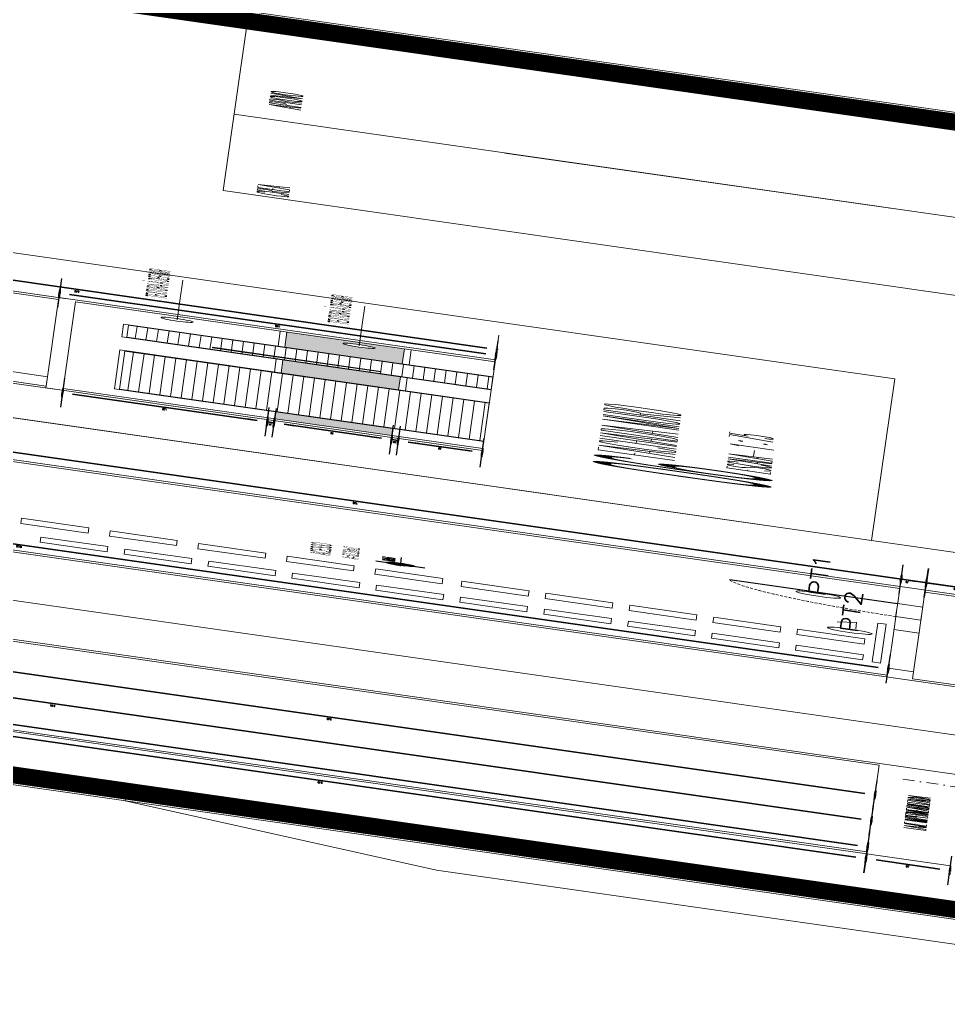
# Model space of a CAD drawing. Header units: millimetres. Extents: x -361192058 to 101130107379, y -14071650034 to 19218552450.
# Drawn here: x -134581.4 to -134256, y 41365.3 to 41706.9 of the extents above; entities that cross this region are included whole.
import ezdxf
from ezdxf.enums import TextEntityAlignment as Align

# ---------------------------------------------------------------- set-up
doc = ezdxf.new("R2010")
doc.units = ezdxf.units.MM
doc.header["$LTSCALE"] = 0.5
doc.linetypes.add('DASHDOT', pattern=[1, 0.5, -0.25, 0, -0.25])
doc.linetypes.add('HIDDEN2', pattern=[0.1875, 0.125, -0.0625])
for name, color, linetype in [('02', 2, 'Continuous'), ('08', 8, 'Continuous'), ('14-04-Texto-04', 3, 'Continuous'), ('ARCO', 7, 'HIDDEN2'), ('CERC02', 3, 'Continuous'), ('COTAS', 7, 'Continuous'), ('DIVERSOS', 4, 'Continuous'), ('ESQUADRIAS', 3, 'Continuous'), ('LINHAS PROJEÇÃO', 1, 'DASHDOT'), ('parede', 2, 'Continuous'), ('PISO', 8, 'Continuous'), ('TEXTO2', 3, 'Continuous'), ('TUBULAÇÃO_ESGOTO', 6, 'Continuous'), ('TXT_0', 7, 'Continuous')]:
    doc.layers.add(name, color=color, linetype=linetype)
for name, color, linetype, lineweight in [('E-lay-9', 9, 'Continuous', 9), ('E-TXT-G', 3, 'Continuous', 30), ('E-TXT-W', 7, 'Continuous', 15), ('E-TXT-Y', 2, 'Continuous', 40)]:
    doc.layers.add(name, color=color, linetype=linetype, lineweight=lineweight)
doc.styles.add('ADITIVOCAD', font='ROMANS.shx')
doc.styles.add('REG140', font='romans.shx', dxfattribs={"width": 0.8, "height": 0.35})
doc.styles.add('REG80', font='romans.shx', dxfattribs={"width": 0.8, "height": 0.1})
doc.styles.add('ROMANS', font='romans', dxfattribs={"height": 0.1})
doc.styles.add('SANSSERIF', font='sas_____.pfb', dxfattribs={"height": 1})
doc.styles.add('SANSSERIF2', font='sanssb__.ttf', dxfattribs={"width": 0.8})
doc.styles.get("Standard").update_dxf_attribs({"font": 'txt.shx', "height": 0.12})
doc.dimstyles.new('ESCALA50', dxfattribs={"dimtxt": 0.1, "dimasz": 0.06, "dimexe": 0.18, "dimexo": 0.06, "dimgap": 0.1, "dimtad": 1, "dimzin": 4, "dimdsep": 46, "dimtxsty": 'Standard', "dimblk1": 'BOLA', "dimblk2": 'BOLA', "dimsah": 1, "dimcen": -0.06, "dimse1": 1, "dimse2": 1, "dimclrd": 7, "dimclrt": 3, "dimadec": 0, "dimazin": 0, "dimtfac": 1, "dimtix": 1, "dimtmove": 0, "dimatfit": 3, "dimldrblk": 'BOLA', "dimfxl": 0, "dimtolj": 1, "dimtzin": 4, "dimarcsym": 0})

# ---------------------------------------------------------------- blocks, each defined once
blk = doc.blocks.new('BOLA')
for p, q in [((0, -1.435), (0, 1.435)), ((-1.435, 0), (1.435, 0))]:
    blk.add_line(p, q)
blk.add_circle((0, 0), 0.452)
blk = doc.blocks.new('*D892')
at = {"layer": 'Defpoints', "color": 0, "transparency": 16777216}
for p in [(4198.9358, 2421.7947), (4198.9358, 2419.1947), (4199.2523, 2419.1947)]:
    blk.add_point(p, dxfattribs=at)
at = {"layer": 'DIVERSOS', "color": 7, "lineweight": -2, "transparency": 16777216}
blk.add_line((4199.2523, 2421.7347), (4199.2523, 2419.2547), dxfattribs=at)
at = {"layer": 'DIVERSOS', "color": 7, "lineweight": -2, "transparency": 16777216, "xscale": 0.06, "yscale": 0.06, "zscale": 0.06}
for p, rotation in [((4199.2523, 2421.7947), 90), ((4199.2523, 2419.1947), 270)]:
    blk.add_blockref('BOLA', p, dxfattribs=dict(at, rotation=rotation))
at = {"layer": 'DIVERSOS', "color": 3, "lineweight": 18, "transparency": 16777216, "insert": (4199.0923, 2420.4947), "char_height": 0.12, "attachment_point": 5, "rotation": 90}
blk.add_mtext('\\A1;2.60', dxfattribs=at)
blk = doc.blocks.new('*D893')
at = {"layer": 'Defpoints', "color": 0, "transparency": 16777216}
for p in [(4198.9358, 2424.1947), (4199.7133, 2424.1947), (4198.9358, 2419.1947)]:
    blk.add_point(p, dxfattribs=at)
at = {"layer": 'E-lay-9', "color": 7, "lineweight": -2, "transparency": 16777216}
blk.add_line((4199.7133, 2419.2547), (4199.7133, 2424.1347), dxfattribs=at)
at = {"layer": 'E-lay-9', "color": 7, "lineweight": -2, "transparency": 16777216, "xscale": 0.06, "yscale": 0.06, "zscale": 0.06}
for p, rotation in [((4199.7133, 2424.1947), 90), ((4199.7133, 2419.1947), 270)]:
    blk.add_blockref('BOLA', p, dxfattribs=dict(at, rotation=rotation))
at = {"layer": 'E-lay-9', "color": 3, "lineweight": 18, "transparency": 16777216, "insert": (4199.5533, 2421.6947), "char_height": 0.12, "attachment_point": 5, "rotation": 90}
blk.add_mtext('\\A1;5.00', dxfattribs=at)
blk = doc.blocks.new('*D916')
at = {"layer": 'Defpoints', "color": 0, "transparency": 16777216}
for p in [(4165.6324, 2416.6151), (4165.1273, 2416.1151), (4165.6324, 2416.1151)]:
    blk.add_point(p, dxfattribs=at)
at = {"layer": 'DIVERSOS', "color": 7, "lineweight": -2, "transparency": 16777216}
blk.add_line((4165.1273, 2416.5551), (4165.1273, 2416.1751), dxfattribs=at)
at = {"layer": 'DIVERSOS', "color": 7, "lineweight": -2, "transparency": 16777216, "xscale": 0.06, "yscale": 0.06, "zscale": 0.06}
for p, rotation in [((4165.1273, 2416.6151), 90), ((4165.1273, 2416.1151), 270)]:
    blk.add_blockref('BOLA', p, dxfattribs=dict(at, rotation=rotation))
at = {"layer": 'DIVERSOS', "color": 3, "lineweight": 18, "transparency": 16777216, "insert": (4164.9673, 2416.3651), "char_height": 0.12, "attachment_point": 5, "rotation": 90}
blk.add_mtext('\\A1;.50', dxfattribs=at)
blk = doc.blocks.new('*D917')
at = {"layer": 'Defpoints', "color": 0, "transparency": 16777216}
for p in [(4165.1273, 2423.1151), (4168.9824, 2423.1151), (4168.9824, 2416.6151)]:
    blk.add_point(p, dxfattribs=at)
at = {"layer": 'DIVERSOS', "color": 7, "lineweight": -2, "transparency": 16777216}
blk.add_line((4165.1273, 2416.6751), (4165.1273, 2423.0551), dxfattribs=at)
at = {"layer": 'DIVERSOS', "color": 7, "lineweight": -2, "transparency": 16777216, "xscale": 0.06, "yscale": 0.06, "zscale": 0.06}
for p, rotation in [((4165.1273, 2423.1151), 90), ((4165.1273, 2416.6151), 270)]:
    blk.add_blockref('BOLA', p, dxfattribs=dict(at, rotation=rotation))
at = {"layer": 'DIVERSOS', "color": 3, "lineweight": 18, "transparency": 16777216, "insert": (4164.9673, 2419.8651), "char_height": 0.12, "attachment_point": 5, "rotation": 90}
blk.add_mtext('\\A1;6.50', dxfattribs=at)
blk = doc.blocks.new('*D899')
at = {"layer": 'Defpoints', "color": 0, "transparency": 16777216}
for p in [(4170.0309, 2423.1151), (4172.3324, 2423.1151), (4172.3324, 2416.6151)]:
    blk.add_point(p, dxfattribs=at)
at = {"layer": 'DIVERSOS', "color": 7, "lineweight": -2, "transparency": 16777216}
blk.add_line((4170.0309, 2416.6751), (4170.0309, 2423.0551), dxfattribs=at)
at = {"layer": 'DIVERSOS', "color": 7, "lineweight": -2, "transparency": 16777216, "xscale": 0.06, "yscale": 0.06, "zscale": 0.06}
for p, rotation in [((4170.0309, 2423.1151), 90), ((4170.0309, 2416.6151), 270)]:
    blk.add_blockref('BOLA', p, dxfattribs=dict(at, rotation=rotation))
at = {"layer": 'DIVERSOS', "color": 3, "lineweight": 18, "transparency": 16777216, "insert": (4169.8709, 2419.8651), "char_height": 0.12, "attachment_point": 5, "rotation": 90}
blk.add_mtext('\\A1;6.50', dxfattribs=at)
blk = doc.blocks.new('*D900')
at = {"layer": 'Defpoints', "color": 0, "transparency": 16777216}
for p in [(4168.0532, 2426.3651), (4168.0532, 2416.6151), (4168.0532, 2416.6151)]:
    blk.add_point(p, dxfattribs=at)
at = {"layer": 'DIVERSOS', "color": 7, "lineweight": -2, "transparency": 16777216}
blk.add_line((4168.0532, 2426.3051), (4168.0532, 2416.6751), dxfattribs=at)
at = {"layer": 'DIVERSOS', "color": 7, "lineweight": -2, "transparency": 16777216, "xscale": 0.06, "yscale": 0.06, "zscale": 0.06}
for p, rotation in [((4168.0532, 2426.3651), 90), ((4168.0532, 2416.6151), 270)]:
    blk.add_blockref('BOLA', p, dxfattribs=dict(at, rotation=rotation))
at = {"layer": 'DIVERSOS', "color": 3, "lineweight": 18, "transparency": 16777216, "insert": (4167.8932, 2421.4901), "char_height": 0.12, "attachment_point": 5, "rotation": 90}
blk.add_mtext('\\A1;9.75', dxfattribs=at)
blk = doc.blocks.new('*D901')
at = {"layer": 'Defpoints', "color": 0, "transparency": 16777216}
for p in [(4166.6824, 2432.7651), (4165.6324, 2416.6151), (4166.0284, 2416.6151)]:
    blk.add_point(p, dxfattribs=at)
at = {"layer": 'DIVERSOS', "color": 7, "lineweight": -2, "transparency": 16777216}
blk.add_line((4166.0284, 2432.7051), (4166.0284, 2416.6751), dxfattribs=at)
at = {"layer": 'DIVERSOS', "color": 7, "lineweight": -2, "transparency": 16777216, "xscale": 0.06, "yscale": 0.06, "zscale": 0.06}
for p, rotation in [((4166.0284, 2432.7651), 90), ((4166.0284, 2416.6151), 270)]:
    blk.add_blockref('BOLA', p, dxfattribs=dict(at, rotation=rotation))
at = {"layer": 'DIVERSOS', "color": 3, "lineweight": 18, "transparency": 16777216, "insert": (4165.8684, 2424.6901), "char_height": 0.12, "attachment_point": 5, "rotation": 90}
blk.add_mtext('\\A1;16.15', dxfattribs=at)
blk = doc.blocks.new('*D921')
at = {"layer": 'Defpoints', "color": 0, "transparency": 16777216}
for p in [(4191.7358, 2419.6947), (4192.0586, 2419.6947), (4192.0586, 2419.1947)]:
    blk.add_point(p, dxfattribs=at)
at = {"layer": 'DIVERSOS', "color": 7, "lineweight": -2, "transparency": 16777216}
blk.add_line((4191.7358, 2419.2547), (4191.7358, 2419.6347), dxfattribs=at)
at = {"layer": 'DIVERSOS', "color": 7, "lineweight": -2, "transparency": 16777216, "xscale": 0.06, "yscale": 0.06, "zscale": 0.06}
for p, rotation in [((4191.7358, 2419.6947), 90), ((4191.7358, 2419.1947), 270)]:
    blk.add_blockref('BOLA', p, dxfattribs=dict(at, rotation=rotation))
at = {"layer": 'DIVERSOS', "color": 3, "lineweight": 18, "transparency": 16777216, "insert": (4191.5758, 2419.4447), "char_height": 0.12, "attachment_point": 5, "rotation": 90}
blk.add_mtext('\\A1;.50', dxfattribs=at)
blk = doc.blocks.new('*D922')
at = {"layer": 'Defpoints', "color": 0, "transparency": 16777216}
for p in [(4191.7358, 2419.7347), (4192.0586, 2419.7347), (4192.0586, 2419.6947)]:
    blk.add_point(p, dxfattribs=at)
at = {"layer": 'DIVERSOS', "color": 7, "lineweight": -2, "transparency": 16777216}
for p, q in [((4191.7358, 2419.7947), (4191.7358, 2419.8547)), ((4191.7358, 2419.6947), (4191.7358, 2419.7347)), ((4191.7358, 2419.6347), (4191.7358, 2419.5747))]:
    blk.add_line(p, q, dxfattribs=at)
at = {"layer": 'DIVERSOS', "color": 7, "lineweight": -2, "transparency": 16777216, "xscale": 0.06, "yscale": 0.06, "zscale": 0.06}
for p, rotation in [((4191.7358, 2419.7347), 270), ((4191.7358, 2419.6947), 90)]:
    blk.add_blockref('BOLA', p, dxfattribs=dict(at, rotation=rotation))
at = {"layer": 'DIVERSOS', "color": 3, "lineweight": 18, "transparency": 16777216, "insert": (4191.5758, 2419.7147), "char_height": 0.12, "attachment_point": 5, "rotation": 90}
blk.add_mtext('\\A1;.04', dxfattribs=at)
blk = doc.blocks.new('*D923')
at = {"layer": 'Defpoints', "color": 0, "transparency": 16777216}
for p in [(4191.7358, 2420.4347), (4192.0586, 2420.4347), (4192.0586, 2419.7347)]:
    blk.add_point(p, dxfattribs=at)
at = {"layer": 'DIVERSOS', "color": 7, "lineweight": -2, "transparency": 16777216}
blk.add_line((4191.7358, 2419.7947), (4191.7358, 2420.3747), dxfattribs=at)
at = {"layer": 'DIVERSOS', "color": 7, "lineweight": -2, "transparency": 16777216, "xscale": 0.06, "yscale": 0.06, "zscale": 0.06}
for p, rotation in [((4191.7358, 2420.4347), 90), ((4191.7358, 2419.7347), 270)]:
    blk.add_blockref('BOLA', p, dxfattribs=dict(at, rotation=rotation))
at = {"layer": 'DIVERSOS', "color": 3, "lineweight": 18, "transparency": 16777216, "insert": (4191.5758, 2420.0847), "char_height": 0.12, "attachment_point": 5, "rotation": 90}
blk.add_mtext('\\A1;.70', dxfattribs=at)
blk = doc.blocks.new('*D924')
at = {"layer": 'Defpoints', "color": 0, "transparency": 16777216}
for p in [(4192.0586, 2420.4747), (4191.7358, 2420.4347), (4192.0586, 2420.4347)]:
    blk.add_point(p, dxfattribs=at)
at = {"layer": 'DIVERSOS', "color": 7, "lineweight": -2, "transparency": 16777216}
for p, q in [((4191.7358, 2420.5347), (4191.7358, 2420.5947)), ((4191.7358, 2420.4747), (4191.7358, 2420.4347)), ((4191.7358, 2420.3747), (4191.7358, 2420.3147))]:
    blk.add_line(p, q, dxfattribs=at)
at = {"layer": 'DIVERSOS', "color": 7, "lineweight": -2, "transparency": 16777216, "xscale": 0.06, "yscale": 0.06, "zscale": 0.06}
for p, rotation in [((4191.7358, 2420.4747), 270), ((4191.7358, 2420.4347), 90)]:
    blk.add_blockref('BOLA', p, dxfattribs=dict(at, rotation=rotation))
at = {"layer": 'DIVERSOS', "color": 3, "lineweight": 18, "transparency": 16777216, "insert": (4191.5758, 2420.4547), "char_height": 0.12, "attachment_point": 5, "rotation": 90}
blk.add_mtext('\\A1;.04', dxfattribs=at)
blk = doc.blocks.new('*D925')
at = {"layer": 'Defpoints', "color": 0, "transparency": 16777216}
for p in [(4192.0586, 2421.6947), (4191.7358, 2420.4747), (4192.0586, 2420.4747)]:
    blk.add_point(p, dxfattribs=at)
at = {"layer": 'DIVERSOS', "color": 7, "lineweight": -2, "transparency": 16777216}
blk.add_line((4191.7358, 2421.6347), (4191.7358, 2420.5347), dxfattribs=at)
at = {"layer": 'DIVERSOS', "color": 7, "lineweight": -2, "transparency": 16777216, "xscale": 0.06, "yscale": 0.06, "zscale": 0.06}
for p, rotation in [((4191.7358, 2421.6947), 90), ((4191.7358, 2420.4747), 270)]:
    blk.add_blockref('BOLA', p, dxfattribs=dict(at, rotation=rotation))
at = {"layer": 'DIVERSOS', "color": 3, "lineweight": 18, "transparency": 16777216, "insert": (4191.5758, 2421.0847), "char_height": 0.12, "attachment_point": 5, "rotation": 90}
blk.add_mtext('\\A1;1.22', dxfattribs=at)
blk = doc.blocks.new('IND_DES')
at = {"layer": 'E-TXT-W'}
blk.add_line((0.0269, -0.2428), (0.1984, -0.2428), dxfattribs=at)
at = {"layer": 'E-TXT-G', "style": 'REG80', "width": 0.8}
for s, p in [('ESCALA', (-0.4463, -0.2864)), ('1', (0.2426, -0.2864)), (':', (0.3988, -0.2706))]:
    blk.add_text(s, height=0.1, dxfattribs=at).set_placement(p)
blk.add_attdef('ESCALA', (0.4897, -0.2812), '', height=0.1, dxfattribs=at)
at = {"layer": 'E-TXT-W', "style": 'SANSSERIF2', "width": 0.6}
blk.add_attdef('00', text='', height=0.4, dxfattribs=at).set_placement((-0.7083, -0.2881), align=Align.CENTER)
at = {"layer": 'E-TXT-Y', "style": 'REG140', "width": 0.8}
for tag, p in [('PROJETO', (-0.4563, 0.1829)), ('DESENHO', (-0.4582, -0.0658))]:
    blk.add_attdef(tag, p, '', height=0.175, dxfattribs=at)
blk = doc.blocks.new('Adc_nivelpl')
h = blk.add_hatch()
h.set_pattern_fill('_U', color=256, scale=0.005, angle=45, style=0, double=1)
h.set_pattern_definition([(45, (-5.8772514, -3.5161936), (-0.003535534, 0.003535534), []), (135, (-5.8772514, -3.5161936), (-0.003535534, -0.003535534), [])])
h.paths.add_polyline_path([(0.1954, -0.0865, 0.414214), (0.0865, -0.1954), (0.1954, -0.1954)])
h.paths.add_polyline_path([(0.1954, -0.1954), (0.1954, -0.3043, 0.414214), (0.3043, -0.1954)])
for p, q in [((0.1954, 0), (0.1954, -0.3908)), ((0.8958, -0.1954), (0, -0.1954))]:
    blk.add_line(p, q)
blk.add_circle((0.1954, -0.1954), 0.1089)
at = {"flags": 8}
blk.add_attdef('NIVEL', (0.3642, -0.1501), '', height=0.1, dxfattribs=at)
blk = doc.blocks.new('*D1428')
at = {"layer": 'Defpoints', "color": 0, "transparency": 16777216}
for p in [(4185.9588, 2423.6432), (4185.9588, 2416.1432), (4186.6764, 2416.1432)]:
    blk.add_point(p, dxfattribs=at)
at = {"layer": 'DIVERSOS', "color": 7, "lineweight": -2, "transparency": 16777216}
blk.add_line((4186.6764, 2423.5832), (4186.6764, 2416.2032), dxfattribs=at)
at = {"layer": 'DIVERSOS', "color": 7, "lineweight": -2, "transparency": 16777216, "xscale": 0.06, "yscale": 0.06, "zscale": 0.06}
for p, rotation in [((4186.6764, 2423.6432), 90), ((4186.6764, 2416.1432), 270)]:
    blk.add_blockref('BOLA', p, dxfattribs=dict(at, rotation=rotation))
at = {"layer": 'DIVERSOS', "color": 3, "lineweight": 18, "transparency": 16777216, "insert": (4186.5164, 2419.8932), "char_height": 0.12, "attachment_point": 5, "rotation": 90}
blk.add_mtext('\\A1;7.50', dxfattribs=at)
blk = doc.blocks.new('*D1449')
at = {"layer": 'Defpoints', "color": 0, "transparency": 16777216}
for p in [(4185.9588, 2416.4932), (4185.9588, 2416.1432), (4186.6764, 2416.1432)]:
    blk.add_point(p, dxfattribs=at)
at = {"layer": 'DIVERSOS', "color": 7, "lineweight": -2, "transparency": 16777216}
for p, q in [((4186.6764, 2416.5532), (4186.6764, 2416.6132)), ((4186.6764, 2416.4932), (4186.6764, 2416.1432)), ((4186.6764, 2416.0832), (4186.6764, 2416.0232))]:
    blk.add_line(p, q, dxfattribs=at)
at = {"layer": 'DIVERSOS', "color": 7, "lineweight": -2, "transparency": 16777216, "xscale": 0.06, "yscale": 0.06, "zscale": 0.06}
for p, rotation in [((4186.6764, 2416.4932), 270), ((4186.6764, 2416.1432), 90)]:
    blk.add_blockref('BOLA', p, dxfattribs=dict(at, rotation=rotation))
at = {"layer": 'DIVERSOS', "color": 3, "lineweight": 18, "transparency": 16777216, "insert": (4186.5164, 2416.3182), "char_height": 0.12, "attachment_point": 5, "rotation": 90}
blk.add_mtext('\\A1;.35', dxfattribs=at)
blk = doc.blocks.new('*D1435')
at = {"layer": 'Defpoints', "color": 0, "transparency": 16777216}
for p in [(4180.8088, 2426.9932), (4179.7425, 2416.6432), (4180.8088, 2416.6432)]:
    blk.add_point(p, dxfattribs=at)
at = {"layer": 'DIVERSOS', "color": 7, "lineweight": -2, "transparency": 16777216}
blk.add_line((4179.7425, 2426.9332), (4179.7425, 2416.7032), dxfattribs=at)
at = {"layer": 'DIVERSOS', "color": 7, "lineweight": -2, "transparency": 16777216, "xscale": 0.06, "yscale": 0.06, "zscale": 0.06}
for p, rotation in [((4179.7425, 2426.9932), 90), ((4179.7425, 2416.6432), 270)]:
    blk.add_blockref('BOLA', p, dxfattribs=dict(at, rotation=rotation))
at = {"layer": 'DIVERSOS', "color": 3, "lineweight": 18, "transparency": 16777216, "insert": (4179.5825, 2421.8182), "char_height": 0.12, "attachment_point": 5, "rotation": 90}
blk.add_mtext('\\A1;10.35', dxfattribs=at)
blk = doc.blocks.new('APROVADO QUADRA 21.2 MBVII')
at = {"layer": 'COTAS', "lineweight": 18}
h = blk.add_hatch(dxfattribs=at)
h.set_pattern_fill('AR-SAND', color=256, scale=0.0025, style=0)
h.set_pattern_definition([(37.5, (2738.34422, 1108.94755), (-0.004000078, 0.1223533093), [0, -0.09652, 0, -0.10795, 0, -0.1031875]), (7.5, (2738.34422, 1108.94755), (0.112380821, 0.179206275), [0, -0.05207, 0, -0.086995, 0, -0.0333375]), (327.5, (2738.26612, 1108.94755), (0.1977480926, 0.000359296), [0, -0.03175, 0, -0.1143, 0, -0.149225]), (317.5, (2738.26612, 1108.94755), (0.190889113, 0.055732331), [0, -0.015875, 0, -0.07493, 0, -0.085725])])
h.paths.add_polyline_path([(4192.5924, 2420.4347), (4192.0586, 2420.4347), (4192.0586, 2419.7347), (4192.5924, 2419.7347)])
h.paths.add_polyline_path([(4196.5951, 2420.4347), (4195.5924, 2420.4347), (4195.5924, 2419.7347), (4196.5951, 2419.7347)])
h.paths.add_polyline_path([(4197.5951, 2420.4347), (4197.5951, 2419.7347), (4198.7586, 2419.7347), (4198.7586, 2420.0017), (4198.5928, 2420.0017, -1), (4198.4017, 2420.0017, -1), (4198.5928, 2420.0017), (4198.7586, 2420.0017), (4198.7586, 2420.4347)])
at = {"layer": '02', "lineweight": 18}
for p, q in [((4221.9158, 2427.923), (4221.9158, 2400.3622)), ((4208.7908, 2420.925), (4208.7908, 2400.3622))]:
    blk.add_line(p, q, dxfattribs=at)
at = {"layer": '02', "color": 8, "lineweight": 18}
blk.add_line((4192.7773, 2424.1947), (4192.7773, 2421.7947), dxfattribs=at)
at = {"layer": '02', "color": 0, "lineweight": 18}
blk.add_line((4221.9158, 2420.925), (4221.9158, 2400.3622), dxfattribs=at)
at = {"layer": '02', "lineweight": 18}
for points in [[(4161.4658, 2399.6122), (4222.6658, 2399.6122), (4222.6658, 2444.1622), (4161.4658, 2444.1622)], [(4162.2158, 2443.4122), (4175.4514, 2443.4122), (4175.4514, 2409.6235), (4162.2158, 2409.6235)], [(4189.29, 2443.4403), (4175.4514, 2443.4403), (4175.4514, 2409.6235), (4189.29, 2409.6235)], [(4201.81, 2425.7872), (4189.2963, 2425.7872), (4189.2963, 2416.8479), (4201.81, 2416.8479)]]:
    blk.add_lwpolyline(points, close=True, dxfattribs=at)
at = {"layer": '02', "lineweight": 18, "const_width": 0.1}
blk.add_lwpolyline([(4162.2158, 2400.3622), (4221.9158, 2400.3622), (4221.9158, 2443.4122), (4162.2158, 2443.4122)], close=True, dxfattribs=at)
at = {"layer": '02', "lineweight": 18}
blk.add_lwpolyline([(4161.4658, 2399.6122), (4159.5908, 2399.6122), (4159.5908, 2419.1122), (4161.4658, 2420.9872), (4162.2158, 2420.9872)], dxfattribs=at)
at = {"layer": '08', "lineweight": 18}
for p, q in [((4179.7925, 2416.6432), (4182.8425, 2416.6432)), ((4182.8425, 2416.4932), (4179.7925, 2416.4932))]:
    blk.add_line(p, q, dxfattribs=at)
for points in [[(4181.7606, 2421.4283), (4181.7606, 2421.8283), (4181.3606, 2421.8283), (4181.3606, 2421.4283)], [(4180.1491, 2421.3005), (4180.1491, 2421.7005), (4180.5491, 2421.7005), (4180.5491, 2421.3005)], [(4181.7675, 2420.901), (4181.7675, 2421.301), (4181.3675, 2421.301), (4181.3675, 2420.901)], [(4180.1491, 2420.8005), (4180.1491, 2421.2005), (4180.5491, 2421.2005), (4180.5491, 2420.8005)], [(4181.7675, 2420.3737), (4181.7675, 2420.7737), (4181.3675, 2420.7737), (4181.3675, 2420.3737)], [(4180.1491, 2420.3005), (4180.1491, 2420.7005), (4180.5491, 2420.7005), (4180.5491, 2420.3005)], [(4181.7675, 2419.8464), (4181.7675, 2420.2464), (4181.3675, 2420.2464), (4181.3675, 2419.8464)], [(4180.1491, 2419.8005), (4180.1491, 2420.2005), (4180.5491, 2420.2005), (4180.5491, 2419.8005)], [(4181.7606, 2419.319), (4181.7606, 2419.719), (4181.3606, 2419.719), (4181.3606, 2419.319)], [(4180.1491, 2419.3005), (4180.1491, 2419.7005), (4180.5491, 2419.7005), (4180.5491, 2419.3005)], [(4180.1491, 2418.8005), (4180.1491, 2419.2005), (4180.5491, 2419.2005), (4180.5491, 2418.8005)], [(4181.7606, 2418.8054), (4181.7606, 2419.2054), (4181.3606, 2419.2054), (4181.3606, 2418.8054)], [(4180.1491, 2418.3005), (4180.1491, 2418.7005), (4180.5491, 2418.7005), (4180.5491, 2418.3005)], [(4181.7606, 2418.3054), (4181.7606, 2418.7054), (4181.3606, 2418.7054), (4181.3606, 2418.3054)], [(4180.1491, 2417.8005), (4180.1491, 2418.2005), (4180.5491, 2418.2005), (4180.5491, 2417.8005)], [(4181.7606, 2417.8054), (4181.7606, 2418.2054), (4181.3606, 2418.2054), (4181.3606, 2417.8054)], [(4180.1491, 2417.3005), (4180.1491, 2417.7005), (4180.5491, 2417.7005), (4180.5491, 2417.3005)], [(4181.7606, 2417.3054), (4181.7606, 2417.7054), (4181.3606, 2417.7054), (4181.3606, 2417.3054)], [(4180.1491, 2416.8005), (4180.1491, 2417.2005), (4180.5491, 2417.2005), (4180.5491, 2416.8005)], [(4181.7606, 2416.8054), (4181.7606, 2417.2054), (4181.3606, 2417.2054), (4181.3606, 2416.8054)]]:
    blk.add_lwpolyline(points, close=True, dxfattribs=at)
at = {"layer": '14-04-Texto-04', "lineweight": 18}
for p, q in [((4214.6921, 2420.925), (4214.6921, 2408.3778)), ((4214.6921, 2408.3778), (4214.6921, 2419.3125))]:
    blk.add_line(p, q, dxfattribs=at)
at = {"layer": 'ARCO', "lineweight": 18}
blk.add_arc((4184.9118, 2416.5307), 1.1222, 97.50182, 174.2431, dxfattribs=at)
at = {"layer": 'CERC02', "lineweight": 18}
blk.add_line((4208.7908, 2420.925), (4221.9158, 2420.925), dxfattribs=at)
at = {"layer": 'DIVERSOS', "lineweight": 18}
for p, q in [((4165.4824, 2416.1151), (4165.4824, 2438.7151)), ((4165.6324, 2416.6151), (4165.6324, 2438.7151)), ((4172.3324, 2423.7151), (4172.3324, 2416.6151)), ((4172.4824, 2423.7151), (4172.4824, 2416.1151)), ((4192.6224, 2421.3146), (4195.5624, 2421.3146)), ((4196.6251, 2421.3146), (4197.5651, 2421.3146)), ((4192.6224, 2421.2511), (4195.5624, 2421.2511)), ((4196.6251, 2421.2511), (4197.5651, 2421.2511)), ((4192.6224, 2421.1876), (4195.5624, 2421.1876)), ((4196.6251, 2421.1876), (4197.5651, 2421.1876)), ((4192.6224, 2421.1241), (4195.5624, 2421.1241)), ((4196.6251, 2421.1241), (4197.5651, 2421.1241)), ((4198.4972, 2421.0865), (4199.9558, 2421.0865)), ((4199.9558, 2421.0865), (4201.5569, 2421.0865)), ((4192.6224, 2421.0606), (4195.5624, 2421.0606)), ((4196.6251, 2421.0606), (4197.5651, 2421.0606)), ((4192.6224, 2420.9971), (4195.5624, 2420.9971)), ((4196.6251, 2420.9971), (4197.5651, 2420.9971)), ((4192.6224, 2420.9336), (4195.5624, 2420.9336)), ((4196.6251, 2420.9336), (4197.5651, 2420.9336)), ((4192.6224, 2420.8701), (4195.5624, 2420.8701)), ((4196.6251, 2420.8701), (4197.5651, 2420.8701)), ((4196.7571, 2420.8568), (4196.7571, 2419.8541)), ((4196.7971, 2420.8568), (4196.7571, 2420.8568)), ((4196.7971, 2419.8541), (4196.7971, 2420.8568)), ((4192.6224, 2420.8066), (4195.5624, 2420.8066)), ((4196.6251, 2420.8066), (4196.7571, 2420.8066)), ((4196.7971, 2420.8066), (4197.5651, 2420.8066)), ((4192.6224, 2420.7431), (4195.5624, 2420.7431)), ((4196.6251, 2420.7431), (4196.7571, 2420.7431)), ((4196.7971, 2420.7431), (4197.5651, 2420.7431)), ((4192.6224, 2420.6796), (4195.5624, 2420.6796)), ((4196.6251, 2420.6796), (4196.7571, 2420.6796)), ((4196.7971, 2420.6796), (4197.5651, 2420.6796)), ((4192.6224, 2420.6161), (4195.5624, 2420.6161)), ((4196.6251, 2420.6161), (4196.7571, 2420.6161)), ((4196.7971, 2420.6161), (4197.5651, 2420.6161)), ((4192.6224, 2420.5526), (4195.5624, 2420.5526)), ((4196.6251, 2420.5526), (4196.7571, 2420.5526)), ((4196.7971, 2420.5526), (4197.5651, 2420.5526)), ((4192.6224, 2420.4891), (4195.5624, 2420.4891)), ((4196.6251, 2420.4891), (4196.7571, 2420.4891)), ((4196.7971, 2420.4891), (4197.5651, 2420.4891)), ((4192.6224, 2420.4256), (4195.5624, 2420.4256)), ((4196.6251, 2420.4256), (4196.7571, 2420.4256)), ((4196.7971, 2420.4256), (4197.5651, 2420.4256)), ((4192.6224, 2420.3621), (4195.5624, 2420.3621)), ((4196.6251, 2420.3621), (4196.7571, 2420.3621)), ((4196.7971, 2420.3621), (4197.5651, 2420.3621)), ((4192.6224, 2420.2986), (4195.5624, 2420.2986)), ((4196.6251, 2420.2986), (4196.7571, 2420.2986)), ((4196.7971, 2420.2986), (4197.5651, 2420.2986)), ((4192.6224, 2420.2351), (4195.5624, 2420.2351)), ((4196.6251, 2420.2351), (4196.7571, 2420.2351)), ((4196.7971, 2420.2351), (4197.5651, 2420.2351)), ((4192.6224, 2420.1716), (4195.5624, 2420.1716)), ((4196.6251, 2420.1716), (4196.7571, 2420.1716)), ((4196.7971, 2420.1716), (4197.5651, 2420.1716)), ((4192.6224, 2420.1081), (4195.5624, 2420.1081)), ((4196.6251, 2420.1081), (4196.7571, 2420.1081)), ((4196.7971, 2420.1081), (4197.5651, 2420.1081)), ((4192.6224, 2420.0446), (4195.5624, 2420.0446)), ((4196.6251, 2420.0446), (4196.7571, 2420.0446)), ((4196.7971, 2420.0446), (4197.5651, 2420.0446)), ((4198.4972, 2420.0017), (4199.9558, 2420.0017)), ((4199.9558, 2420.0017), (4201.5569, 2420.0017)), ((4192.6224, 2419.9811), (4195.5624, 2419.9811)), ((4196.6251, 2419.9811), (4196.7571, 2419.9811)), ((4196.7971, 2419.9811), (4197.5651, 2419.9811)), ((4192.6224, 2419.9176), (4195.5624, 2419.9176)), ((4196.6251, 2419.9176), (4196.7571, 2419.9176)), ((4196.7971, 2419.9176), (4197.5651, 2419.9176)), ((4192.6224, 2419.8541), (4195.5624, 2419.8541)), ((4196.6251, 2419.8541), (4197.5651, 2419.8541)), ((4192.6224, 2419.7906), (4195.5624, 2419.7906)), ((4196.6251, 2419.7906), (4197.5651, 2419.7906)), ((4192.6224, 2419.7271), (4195.5624, 2419.7271)), ((4196.6251, 2419.7271), (4197.5651, 2419.7271)), ((4192.6224, 2419.6636), (4195.5624, 2419.6636)), ((4196.6251, 2419.6636), (4197.5651, 2419.6636)), ((4192.6224, 2419.6001), (4195.5624, 2419.6001)), ((4196.6251, 2419.6001), (4197.5651, 2419.6001)), ((4192.6224, 2419.5366), (4195.5624, 2419.5366)), ((4196.6251, 2419.5366), (4197.5651, 2419.5366)), ((4192.6224, 2419.4731), (4195.5624, 2419.4731)), ((4196.6251, 2419.4731), (4197.5651, 2419.4731)), ((4192.6224, 2419.4096), (4195.5624, 2419.4096)), ((4196.6251, 2419.4096), (4197.5651, 2419.4096)), ((4192.6224, 2419.3461), (4195.5624, 2419.3461)), ((4196.6251, 2419.3461), (4197.5651, 2419.3461)), ((4192.6224, 2419.2826), (4195.5624, 2419.2826)), ((4196.6251, 2419.2826), (4197.5651, 2419.2826)), ((4192.6224, 2419.2191), (4195.5624, 2419.2191)), ((4192.6224, 2419.1947), (4195.5624, 2419.1947)), ((4196.6251, 2419.2191), (4197.5651, 2419.2191)), ((4196.6251, 2419.1947), (4197.5651, 2419.1947)), ((4172.3324, 2416.6151), (4165.6324, 2416.6151))]:
    blk.add_line(p, q, dxfattribs=at)
at = {"layer": 'DIVERSOS', "color": 7, "lineweight": 18}
for p, q in [((4186.6764, 2416.7032), (4186.6764, 2416.7632)), ((4186.6764, 2416.6432), (4186.6764, 2416.4932)), ((4186.6764, 2416.4332), (4186.6764, 2416.3732))]:
    blk.add_line(p, q, dxfattribs=at)
at = {"layer": 'DIVERSOS', "lineweight": 18}
for centre in [(4198.4972, 2421.0865), (4198.4972, 2420.0017)]:
    blk.add_circle(centre, 0.0956, dxfattribs=at)
at = {"layer": 'E-lay-9', "lineweight": 18}
for p, q in [((4191.9086, 2421.7447), (4191.9086, 2424.1947)), ((4192.0586, 2421.7947), (4192.0586, 2424.1947)), ((4198.7586, 2421.7947), (4198.7586, 2424.1947)), ((4198.9086, 2424.1947), (4198.9086, 2421.7447))]:
    blk.add_line(p, q, dxfattribs=at)
at = {"layer": 'ESQUADRIAS', "lineweight": 18}
for p, q in [((4182.9026, 2416.8668), (4182.7573, 2416.98)), ((4182.4191, 2416.8668), (4182.9026, 2416.8668)), ((4180.1034, 2416.743), (4183.1034, 2416.743)), ((4180.1034, 2416.693), (4180.1034, 2416.743)), ((4183.1034, 2416.743), (4183.1034, 2416.693)), ((4183.1034, 2416.693), (4180.1034, 2416.693))]:
    blk.add_line(p, q, dxfattribs=at)
for points in [[(4184.7653, 2416.6432), (4184.7653, 2417.6432), (4184.7953, 2417.6432), (4184.7953, 2416.6432), (4184.7653, 2416.6432)], [(4179.7425, 2416.6432), (4179.7925, 2416.6432), (4179.7925, 2416.4932), (4179.7425, 2416.4932)], [(4182.8425, 2416.6432), (4182.7925, 2416.6432), (4182.7925, 2416.4932), (4182.8425, 2416.4932)], [(4183.7453, 2416.6432), (4183.7953, 2416.6432), (4183.7953, 2416.4932), (4183.7453, 2416.4932)], [(4184.8453, 2416.6432), (4184.7953, 2416.6432), (4184.7953, 2416.4932), (4184.8453, 2416.4932)]]:
    blk.add_lwpolyline(points, dxfattribs=at)
at = {"layer": 'LINHAS PROJEÇÃO', "lineweight": 18}
blk.add_line((4171.5324, 2416.4651), (4171.5324, 2413.1978), dxfattribs=at)
at = {"layer": 'parede', "lineweight": 18}
for p, q in [((4179.1088, 2416.1432), (4179.1088, 2441.1432)), ((4186.1088, 2441.1432), (4186.1088, 2416.1432)), ((4179.2588, 2416.6432), (4179.2588, 2434.0932)), ((4185.9588, 2423.6432), (4185.9588, 2416.6432)), ((4192.0586, 2421.7947), (4191.9086, 2421.7947)), ((4191.9086, 2419.1947), (4191.9086, 2421.7947)), ((4192.0586, 2421.7947), (4198.7586, 2421.7947)), ((4198.9086, 2421.7947), (4198.7586, 2421.7947)), ((4198.9086, 2419.1947), (4198.9086, 2421.7947)), ((4192.0586, 2419.1947), (4192.0586, 2421.6947)), ((4192.0586, 2421.6947), (4198.7586, 2421.6947)), ((4198.7586, 2419.1947), (4198.7586, 2421.6947)), ((4191.9086, 2419.1947), (4198.9086, 2419.1947)), ((4179.7925, 2416.6432), (4179.2588, 2416.6432)), ((4184.1453, 2416.6432), (4182.8425, 2416.6432)), ((4185.9588, 2416.6432), (4184.8453, 2416.6432)), ((4179.2588, 2416.1432), (4179.2588, 2416.4932)), ((4179.7925, 2416.4932), (4179.2588, 2416.4932)), ((4184.1453, 2416.4932), (4182.8425, 2416.4932)), ((4185.9588, 2416.4932), (4184.8453, 2416.4932)), ((4185.9588, 2416.4932), (4185.9588, 2416.1432))]:
    blk.add_line(p, q, dxfattribs=at)
at = {"layer": 'PISO', "lineweight": 18}
for p, q in [((4183.7315, 2416.6432), (4184.8453, 2416.6432)), ((4183.7453, 2416.4932), (4184.8453, 2416.4932))]:
    blk.add_line(p, q, dxfattribs=at)
for centre in [(4184.6178, 2417.1137), (4182.216, 2416.8999)]:
    blk.add_circle(centre, 0.1333, dxfattribs=at)
at = {"layer": 'TUBULAÇÃO_ESGOTO', "lineweight": 18}
for p, q in [((4195.5924, 2421.3947), (4192.5924, 2421.3947)), ((4192.5924, 2421.3947), (4192.5924, 2419.1947)), ((4195.5924, 2419.1947), (4195.5924, 2421.3947)), ((4197.5951, 2421.3947), (4196.5951, 2421.3947)), ((4196.5951, 2421.3947), (4196.5951, 2419.1947)), ((4197.5951, 2419.1947), (4197.5951, 2421.3947)), ((4195.5624, 2421.3647), (4192.6224, 2421.3647)), ((4192.6224, 2421.3647), (4192.6224, 2419.1947)), ((4195.5624, 2419.1947), (4195.5624, 2421.3647)), ((4197.5651, 2421.3647), (4196.6251, 2421.3647)), ((4196.6251, 2421.3647), (4196.6251, 2419.1947)), ((4197.5651, 2419.1947), (4197.5651, 2421.3647)), ((4192.5924, 2420.4747), (4192.0586, 2420.4747)), ((4196.5951, 2420.4747), (4195.5924, 2420.4747)), ((4198.7586, 2420.4747), (4197.5951, 2420.4747)), ((4192.0586, 2420.4347), (4192.5924, 2420.4347)), ((4195.5924, 2420.4347), (4196.5951, 2420.4347)), ((4197.5951, 2420.4347), (4198.7586, 2420.4347)), ((4192.0586, 2419.7347), (4192.5924, 2419.7347)), ((4195.5924, 2419.7347), (4196.5951, 2419.7347)), ((4197.5951, 2419.7347), (4198.7586, 2419.7347)), ((4192.0586, 2419.6947), (4192.5924, 2419.6947)), ((4195.5924, 2419.6947), (4196.5951, 2419.6947)), ((4197.5951, 2419.6947), (4198.7586, 2419.6947))]:
    blk.add_line(p, q, dxfattribs=at)
at = {"lineweight": 18}
ref = blk.add_blockref('IND_DES', (4194.3375, 2418.2363), dxfattribs=dict(at, xscale=2.591993519999988, yscale=2.591993519999988, zscale=2.591993519999988))
ref.add_attrib('00', '06', dxfattribs={"layer": 'E-TXT-W', "height": 1.0368, "style": 'SANSSERIF', "width": 0.6}).set_placement((4192.5016, 2417.4896), align=Align.CENTER)
ref.add_attrib('DESENHO', 'FACHADA MURO', (4193.1499, 2418.0657), dxfattribs={"layer": 'E-TXT-Y', "height": 0.453599, "style": 'REG140', "width": 0.8})
ref.add_attrib('ESCALA', '75', (4195.6069, 2417.5074), dxfattribs={"layer": 'E-TXT-G', "height": 0.2592, "style": 'REG80', "width": 0.8})
at = {"layer": 'DIVERSOS', "color": 7, "lineweight": 18, "xscale": 0.06, "yscale": 0.06, "zscale": 0.06}
for p, rotation in [((4186.6764, 2416.6432), 269.9999999999999), ((4186.6764, 2416.4932), 90)]:
    blk.add_blockref('BOLA', p, dxfattribs=dict(at, rotation=rotation))
at = {"layer": 'TXT_0', "lineweight": 18}
ref = blk.add_blockref('Adc_nivelpl', (4182.2374, 2419.7254), dxfattribs=dict(at, xscale=0.75, yscale=0.75, zscale=0.75))
ref.add_attrib('NIVEL', '0.03', (4182.5106, 2419.6128), dxfattribs={"height": 0.075, "style": 'ADITIVOCAD', "flags": 8})
at = {"color": 0, "lineweight": 13, "flags": 8}
for p in [(4700.7247, 2280.1125), (4699.5738, 2277.8964), (4702.3546, 2276.195), (4703.6722, 2274.085), (4699.8445, 2272.2194), (4703.0488, 2270.137), (4703.0877, 2267.9803), (4700.6523, 2261.5216), (4700.7007, 2257.1593)]:
    blk.add_attdef('NIVEL', p, '', height=0.075, dxfattribs=at)
for rotation, width, p in [(90, 0.8, (4700.8205, 2275.7521)), (270, 0.6, (4703.8437, 2274.9021)), (90, 0.8, (4701.5575, 2268.5021)), (180, 0.6, (4651.1817, 2236.1931))]:
    blk.add_attdef('$PORTA', text='', height=0.09, rotation=rotation, dxfattribs=dict(at, width=width)).set_placement(p, align=Align.MIDDLE)
for p in [(4654.176, 2240.463), (4648.499, 2240.1923), (4633.4388, 2239.3361), (4637.8012, 2239.3845), (4656.3921, 2239.3121), (4652.4746, 2237.6822), (4646.4166, 2236.988), (4644.2598, 2236.9491), (4650.3646, 2236.3646)]:
    blk.add_attdef('NIVEL', p, '', height=0.075, rotation=270, dxfattribs=at)
at = {"color": 0, "lineweight": 13, "width": 0.8, "flags": 8}
for p in [(4652.0317, 2239.2163), (4644.7817, 2238.4793)]:
    blk.add_attdef('$PORTA', text='', height=0.09, dxfattribs=at).set_placement(p, align=Align.MIDDLE)
at = {"layer": 'DIVERSOS', "lineweight": 18, "style": 'SANSSERIF'}
for p in [(4199.9519, 2421.1652), (4199.9519, 2420.0803)]:
    blk.add_text('TEXTURA À DEFINIR', height=0.126, dxfattribs=at).set_placement(p)
at = {"layer": 'DIVERSOS', "lineweight": 18, "char_height": 0.10106, "width": 0.373078, "attachment_point": 1}
for s, insert in [('{\\C3;PT1}', (4184.5069, 2417.1724)), ('{\\C3;PT2}', (4182.0862, 2416.9561))]:
    blk.add_mtext(s, dxfattribs=dict(at, insert=insert))
at = {"layer": 'DIVERSOS', "color": 3, "lineweight": 18, "insert": (4186.5164, 2416.6049), "char_height": 0.12, "attachment_point": 5, "rotation": 90}
blk.add_mtext('\\A1;.15', dxfattribs=at)
at = {"layer": 'TEXTO2', "lineweight": 18, "style": 'ROMANS'}
for s, p in [('CREA', (4208.9514, 2420.7264)), ('APROVO', (4215.7173, 2420.7283))]:
    blk.add_text(s, height=0.1885, dxfattribs=at).set_placement(p, align=Align.TOP_LEFT)
at = {"layer": 'TEXTO2', "lineweight": 18, "style": 'SANSSERIF'}
blk.add_text('ACESSO', height=0.12312, dxfattribs=at).set_placement((4182.2533, 2419.9939))
at = {"layer": 'TEXTO2', "lineweight": 18, "ltscale": 0.4, "style": 'ADITIVOCAD'}
blk.add_text('LAJE IMPERMEABILIZADA', height=0.13122, dxfattribs=at).set_placement((4167.8598, 2416.2889))
at = {"layer": 'TXT_0', "lineweight": 18, "style": 'SANSSERIF'}
blk.add_text('A=52.26m2', height=0.0985, dxfattribs=at).set_placement((4182.2607, 2419.8278))
at = {"layer": 'DIVERSOS', "lineweight": 18}
for base, p1, p2, picture, middle in [((4166.0284, 2416.6151), (4166.6824, 2432.7651), (4165.6324, 2416.6151), '*D901', (4165.8684, 2424.6901)), ((4179.7425, 2416.6432), (4180.8088, 2426.9932), (4180.8088, 2416.6432), '*D1435', (4179.5825, 2421.8182)), ((4168.0532, 2416.6151), (4168.0532, 2426.3651), (4168.0532, 2416.6151), '*D900', (4167.8932, 2421.4901)), ((4186.6764, 2416.1432), (4185.9588, 2423.6432), (4185.9588, 2416.1432), '*D1428', (4186.5164, 2419.8932)), ((4165.1273, 2423.1151), (4168.9824, 2416.6151), (4168.9824, 2423.1151), '*D917', (4164.9673, 2419.8651)), ((4170.0309, 2423.1151), (4172.3324, 2416.6151), (4172.3324, 2423.1151), '*D899', (4169.8709, 2419.8651)), ((4199.2523, 2419.1947), (4198.9358, 2421.7947), (4198.9358, 2419.1947), '*D892', (4199.0923, 2420.4947)), ((4191.7358, 2420.4747), (4192.0586, 2421.6947), (4192.0586, 2420.4747), '*D925', (4191.5758, 2421.0847)), ((4191.7358, 2420.4347), (4192.0586, 2420.4747), (4192.0586, 2420.4347), '*D924', (4191.5758, 2420.4547)), ((4191.7358, 2420.4347), (4192.0586, 2419.7347), (4192.0586, 2420.4347), '*D923', (4191.5758, 2420.0847)), ((4191.7358, 2419.7347), (4192.0586, 2419.6947), (4192.0586, 2419.7347), '*D922', (4191.5758, 2419.7147)), ((4191.7358, 2419.6947), (4192.0586, 2419.1947), (4192.0586, 2419.6947), '*D921', (4191.5758, 2419.4447)), ((4165.1273, 2416.1151), (4165.6324, 2416.6151), (4165.6324, 2416.1151), '*D916', (4164.9673, 2416.3651)), ((4186.6764, 2416.1432), (4185.9588, 2416.4932), (4185.9588, 2416.1432), '*D1449', (4186.5164, 2416.3182))]:
    dim = blk.add_linear_dim(base=base, p1=p1, p2=p2, angle=90, dimstyle='ESCALA50', dxfattribs=at)
    dim.commit()
    dim.dimension.update_dxf_attribs({"geometry": picture, "text_midpoint": middle})
at = {"layer": 'E-lay-9', "lineweight": 18}
dim = blk.add_linear_dim(base=(4199.7133, 2424.1947), p1=(4198.9358, 2419.1947), p2=(4198.9358, 2424.1947), angle=90, dimstyle='ESCALA50', dxfattribs=at)
dim.commit()
dim.dimension.update_dxf_attribs({"geometry": '*D893', "text_midpoint": (4199.5533, 2421.6947)})

msp = doc.modelspace()

# ---------------------------------------------------------------- block references
at = {"layer": '02', "color": 0, "lineweight": 30, "xscale": -4.574818403918471, "yscale": -59.40450511825884, "zscale": 4.574818403918471, "rotation": 261.8606972171988}
msp.add_blockref('APROVADO QUADRA 21.2 MBVII', (5129.041, 2225.201), dxfattribs=at)

doc.saveas('drawing.dxf')
